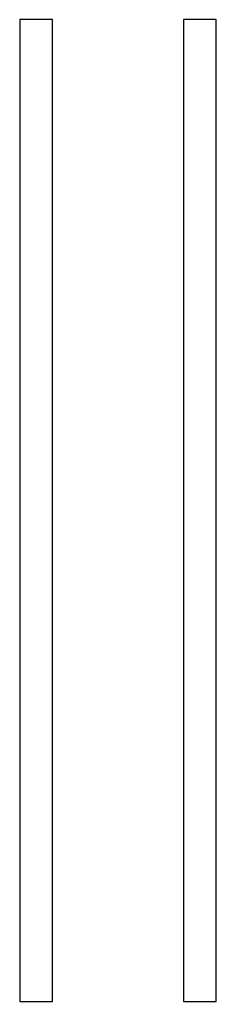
# Model space of a CAD drawing. Header units: metres. Extents: x -25 to 25, y 0 to 30.
# Drawn here: x 19 to 25, y 0 to 30 of the extents above.
import ezdxf

# ---------------------------------------------------------------- set-up
doc = ezdxf.new("R2010")
doc.units = ezdxf.units.M

msp = doc.modelspace()

# ---------------------------------------------------------------- linework, layer by layer
at = {"layer": 'PARAMETRIX'}
for p, q in [((20, 30), (19, 30)), ((19, 30), (19, 0)), ((20, 0), (20, 30)), ((25, 30), (24, 30)), ((24, 30), (24, 0)), ((25, 0), (25, 30)), ((19, 0), (20, 0)), ((24, 0), (25, 0))]:
    msp.add_line(p, q, dxfattribs=at)

doc.saveas('drawing.dxf')
